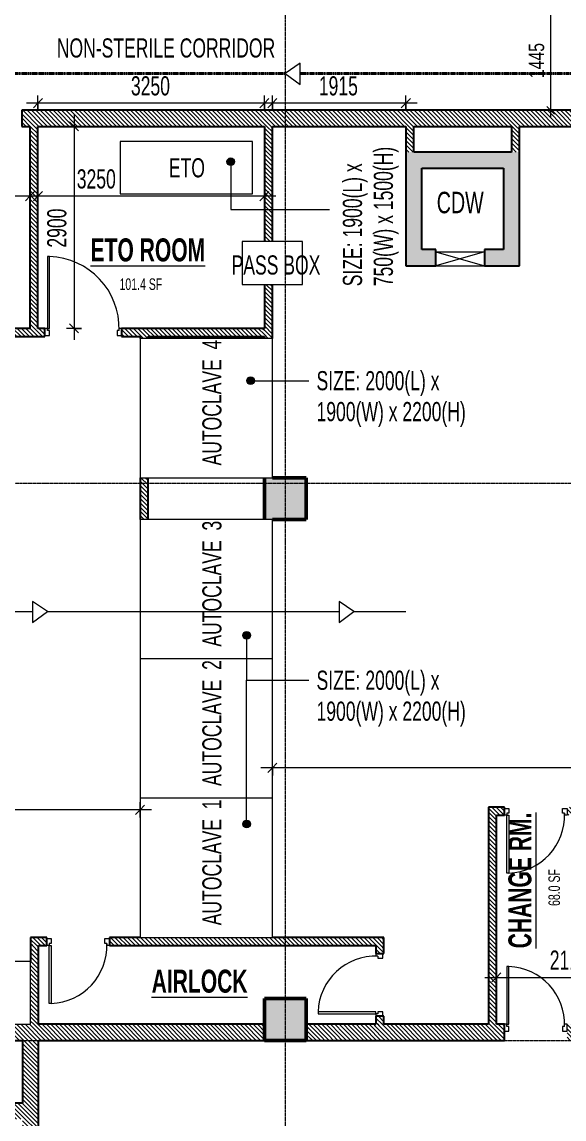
# Model space of a CAD drawing. Header units: millimetres. Extents: x -25222 to 91371, y -63339 to 20835.
# Drawn here: x -6045 to 1737, y -10519 to 5230 of the extents above; entities that cross this region are included whole.
import ezdxf

# ---------------------------------------------------------------- set-up
doc = ezdxf.new("R2010")
doc.units = ezdxf.units.MM
doc.linetypes.add('Cut Out Line', pattern=[2, 1, -1])
doc.linetypes.add('Grid Line', pattern=[22.225, 12.7, -3.175, 3.175, -3.175])
for name, color, linetype, lineweight in [('A-ANNO-DIMS', 211, 'Continuous', 9), ('A-ANNO-DIMS-110', 211, 'Continuous', 9), ('A-AREA-IDEN', 2, 'Continuous', 9), ('A-DETL', 90, 'Continuous', 5), ('A-DETL-THIN', 151, 'Continuous', 5), ('A-DOOR', 31, 'Continuous', 5), ('A-DOOR-FRAM', 31, 'Continuous', 5), ('A-WALL', 113, 'Continuous', 5), ('A-WALL-PATT', 111, 'Continuous', 25), ('G-ANNO-TEXT', 231, 'Continuous', 9), ('S-COLS', 52, 'Continuous', 5), ('S-GRID', 1, 'Continuous', 9)]:
    doc.layers.add(name, color=color, linetype=linetype, lineweight=lineweight)
doc.styles.add('Swis721 Cn BT_10', font='swissc.ttf', dxfattribs={"width": 0.9, "height": 220})
doc.styles.add('Swis721 Cn BT_3', font='swissc.ttf', dxfattribs={"width": 0.8, "height": 164.9999999999999})
doc.styles.add('Swis721 Cn BT_4', font='swissc.ttf', dxfattribs={"width": 0.8, "height": 275})
doc.styles.add('Swis721 Cn BT_6', font='swissc.ttf', dxfattribs={"width": 0.8, "height": 308})
doc.styles.add('Swis721 Cn BT_B', font='swisscb.ttf', dxfattribs={"width": 0.8, "height": 329.9999999999998})
doc.dimstyles.new('Diagonal_-2_5_mm_Swiss', dxfattribs={"dimscale": 304.8, "dimtxt": 277.588831535151, "dimasz": 0.4330708661417323, "dimexe": 0.3608923884514436, "dimexo": 0.0625, "dimgap": 0.07217847769028872, "dimtad": 1, "dimdec": 0, "dimzin": 0, "dimdsep": 46, "dimtxsty": 'Swis721 Cn BT_4', "dimblk1": 'OBLIQUE', "dimblk2": 'OBLIQUE', "dimsah": 1, "dimcen": 0.09, "dimdle": 0.5413385826771654, "dimazin": 0, "dimtfac": 1, "dimtdec": 4, "dimtix": 1, "dimtmove": 0, "dimatfit": 3, "dimfxl": 0.3608923884514436, "dimfxlon": 1, "dimtvp": 1, "dimtolj": 1, "dimtzin": 0, "dimarcsym": 2})
doc.dimstyles.new('Diagonal_-2_5_mm_Swiss_2', dxfattribs={"dimscale": 304.8, "dimtxt": 277.588831535151, "dimasz": 0.4330708661417323, "dimexe": 0.3608923884514436, "dimexo": 0.0625, "dimgap": 0.07217847769028872, "dimtad": 1, "dimdec": 0, "dimzin": 0, "dimdsep": 46, "dimtxsty": 'Swis721 Cn BT_4', "dimblk1": 'OBLIQUE', "dimblk2": 'OBLIQUE', "dimsah": 1, "dimcen": 0.09, "dimdle": 0.5413385826771654, "dimazin": 0, "dimtfac": 1, "dimtdec": 4, "dimtix": 1, "dimtmove": 2, "dimatfit": 3, "dimfxl": 0.3608923884514436, "dimfxlon": 1, "dimtvp": 1, "dimtolj": 1, "dimtzin": 0, "dimarcsym": 2})
doc.dimstyles.new('Diagonal_-2_mm_Swiss', dxfattribs={"dimscale": 304.8, "dimtxt": 222.0710652281208, "dimasz": 0.3608923884514435, "dimexe": 0.3608923884514436, "dimexo": 0.0625, "dimgap": 0.07217847769028872, "dimtad": 1, "dimdec": 0, "dimzin": 0, "dimdsep": 46, "dimtxsty": 'Swis721 Cn BT_10', "dimblk1": 'OBLIQUE', "dimblk2": 'OBLIQUE', "dimsah": 1, "dimcen": 0.09, "dimdle": 0.3608923884514436, "dimazin": 0, "dimtfac": 1, "dimtdec": 4, "dimtix": 1, "dimtmove": 0, "dimatfit": 3, "dimfxl": 0.5413385826771654, "dimfxlon": 1, "dimtvp": 1, "dimtolj": 1, "dimtzin": 0, "dimarcsym": 2})
pattern_1 = [(315, (14219.892, -54691.457), (30.86945363947993, 30.86945363947993), [])]

# ---------------------------------------------------------------- blocks, each defined once
blk = doc.blocks.new('M_Concrete-Rectangular-Column - 600 x 600-11938158-4_ FOURTH FLOOR - GA PLAN')
at = {"layer": 'S-COLS'}
blk.add_hatch(color=55, dxfattribs=at).paths.add_polyline_path([(299.9999903142354, -299.9999719435548), (300.0000252670379, 299.9999999999881), (-300.0000000000401, 300.0000505341701), (-300.0000193714588, -299.9999214093772)], flags=0)
at = {"layer": 'S-COLS', "color": 250, "lineweight": 50}
for p, q in [((299.9999999999998, 300), (-300.0000000000002, 300)), ((-300.0000000000002, 300), (-300.0000000000002, -185.0001684472674)), ((299.9999999999998, -185.0002189814451), (299.9999999999998, 300)), ((-300.0000000000002, -299.9999999999999), (299.9999747328994, -299.9999999999999))]:
    blk.add_line(p, q, dxfattribs=at)
blk = doc.blocks.new('DC_SglFl-W-Int - D _0_9-4087149-4_ FOURTH FLOOR - GA PLAN')
at = {"layer": 'A-DOOR'}
for p, q in [((384.9999999999968, -57.49999999999431), (384.9999999999968, -887.4999999999967)), ((414.9999999999943, -57.49999999999431), (384.9999999999968, -57.49999999999431)), ((414.9999999999943, -887.4999999999968), (414.9999999999943, -57.49999999999437)), ((384.9999999999968, -887.4999999999968), (414.9999999999943, -887.4999999999968))]:
    blk.add_line(p, q, dxfattribs=at)
blk.add_arc((414.9999999999943, -57.49999999999431), 830.5419917138488, 177.9299693469592, 267.9299693469587, dxfattribs=at)
at = {"layer": 'A-DOOR-FRAM'}
for p, q in [((-450.0000000000078, 42.50000000002059), (-450.0000000000078, -57.49999999999424)), ((-385.0000000000082, 42.50000000002059), (-450.0000000000078, 42.50000000002059)), ((-385.0000000000082, -27.49999999999416), (-385.0000000000082, 42.50000000002059)), ((384.9999999999937, 42.50000000002032), (384.9999999999937, -27.49999999999402)), ((449.9999999999922, 42.50000000002032), (384.9999999999937, 42.50000000002032)), ((449.9999999999922, -57.49999999999431), (449.9999999999922, 42.50000000002032)), ((-450.0000000000078, -57.49999999999424), (-415.0000000000082, -57.49999999999424)), ((-415.0000000000082, -27.49999999999416), (-385.0000000000082, -27.49999999999416)), ((-415.0000000000082, -27.49999999999416), (-415.0000000000082, -57.49999999999424)), ((384.9999999999937, -27.49999999999402), (414.9999999999943, -27.49999999999402)), ((414.9999999999943, -27.49999999999402), (414.9999999999943, -57.49999999999431)), ((414.9999999999943, -57.49999999999431), (449.9999999999922, -57.49999999999431))]:
    blk.add_line(p, q, dxfattribs=at)
blk = doc.blocks.new('DC_SglFl-W-Int - D 1_1-5257905-4_ FOURTH FLOOR - GA PLAN')
at = {"layer": 'A-DOOR'}
for p, q in [((484.9999999999971, -57.49999999999397), (484.9999999999971, -1087.499999999996)), ((514.9999999999942, -57.49999999999397), (484.9999999999971, -57.49999999999397)), ((514.9999999999942, -1087.499999999996), (514.9999999999942, -57.49999999999397)), ((484.9999999999971, -1087.499999999996), (514.9999999999942, -1087.499999999996))]:
    blk.add_line(p, q, dxfattribs=at)
blk.add_arc((514.9999999999942, -57.49999999999397), 1030.436800585076, 178.3316625517069, 268.3316625517064, dxfattribs=at)
at = {"layer": 'A-DOOR-FRAM'}
for p, q in [((-550.0000000000078, 42.50000000002032), (-550.0000000000078, -57.4999999999941)), ((-485.0000000000082, 42.50000000002032), (-550.0000000000078, 42.50000000002032)), ((-485.0000000000082, -27.49999999999395), (-485.0000000000082, 42.50000000002032)), ((484.9999999999937, 42.50000000002066), (484.9999999999937, -27.49999999999368)), ((549.9999999999922, 42.50000000002066), (484.9999999999937, 42.50000000002066)), ((549.9999999999922, -57.49999999999397), (549.9999999999922, 42.50000000002066)), ((-550.0000000000078, -57.4999999999941), (-515.0000000000081, -57.4999999999941)), ((-515.0000000000081, -27.49999999999395), (-485.0000000000082, -27.49999999999395)), ((-515.0000000000081, -27.49999999999395), (-515.0000000000081, -57.4999999999941)), ((484.9999999999937, -27.49999999999368), (514.9999999999942, -27.49999999999368)), ((514.9999999999942, -27.49999999999368), (514.9999999999942, -57.49999999999397)), ((514.9999999999942, -57.49999999999397), (549.9999999999922, -57.49999999999397))]:
    blk.add_line(p, q, dxfattribs=at)
blk = doc.blocks.new('DC_SglFl-W-Int - D _0_9-4086654-4_ FOURTH FLOOR - GA PLAN')
at = {"layer": 'A-DOOR'}
for p, q in [((384.9999999999968, 57.49999999999431), (384.9999999999968, 887.4999999999967)), ((384.9999999999968, 887.4999999999968), (414.9999999999943, 887.4999999999968)), ((414.9999999999943, 887.4999999999968), (414.9999999999943, 57.49999999999437)), ((414.9999999999943, 57.49999999999431), (384.9999999999968, 57.49999999999431))]:
    blk.add_line(p, q, dxfattribs=at)
blk.add_arc((414.9999999999943, 57.49999999999431), 830.5419917138488, 92.07003065304102, 182.0700306530405, dxfattribs=at)
at = {"layer": 'A-DOOR-FRAM'}
for p, q in [((-450.0000000000078, -42.50000000002059), (-450.0000000000078, 57.49999999999424)), ((-450.0000000000078, 57.49999999999424), (-415.0000000000082, 57.49999999999424)), ((-415.0000000000082, 27.49999999999416), (-415.0000000000082, 57.49999999999424)), ((-415.0000000000082, 27.49999999999416), (-385.0000000000082, 27.49999999999416)), ((-385.0000000000082, 27.49999999999416), (-385.0000000000082, -42.50000000002059)), ((384.9999999999937, 27.49999999999402), (414.9999999999943, 27.49999999999402)), ((384.9999999999937, -42.50000000002032), (384.9999999999937, 27.49999999999402)), ((414.9999999999943, 57.49999999999431), (449.9999999999922, 57.49999999999431)), ((414.9999999999943, 27.49999999999402), (414.9999999999943, 57.49999999999431)), ((449.9999999999922, 57.49999999999431), (449.9999999999922, -42.50000000002032)), ((-385.0000000000082, -42.50000000002059), (-450.0000000000078, -42.50000000002059)), ((449.9999999999922, -42.50000000002032), (384.9999999999937, -42.50000000002032))]:
    blk.add_line(p, q, dxfattribs=at)
blk = doc.blocks.new('DC_SglFl-W-Int - D _0_9-4063774-4_ FOURTH FLOOR - GA PLAN')
at = {"layer": 'A-DOOR'}
for p, q in [((384.9999999999968, -114.9999999999943), (384.9999999999968, -944.9999999999968)), ((414.9999999999943, -114.9999999999943), (384.9999999999968, -114.9999999999943)), ((414.9999999999943, -944.9999999999968), (414.9999999999943, -114.9999999999943)), ((384.9999999999968, -944.9999999999968), (414.9999999999943, -944.9999999999968))]:
    blk.add_line(p, q, dxfattribs=at)
blk.add_arc((414.9999999999943, -114.9999999999943), 830.5419917138488, 177.9299693469592, 267.9299693469587, dxfattribs=at)
at = {"layer": 'A-DOOR-FRAM'}
for p, q in [((-450.0000000000078, -14.99999999997947), (-450.0000000000078, -114.9999999999942)), ((-385.0000000000082, -14.99999999997947), (-450.0000000000078, -14.99999999997947)), ((-450.0000000000078, -114.9999999999942), (-415.0000000000082, -114.9999999999942)), ((-415.0000000000082, -84.99999999999422), (-385.0000000000082, -84.99999999999422)), ((-415.0000000000082, -84.99999999999422), (-415.0000000000082, -114.9999999999942)), ((-385.0000000000082, -84.99999999999422), (-385.0000000000082, -14.99999999997947)), ((384.9999999999937, -14.99999999997974), (384.9999999999937, -84.99999999999407)), ((449.9999999999922, -14.99999999997974), (384.9999999999937, -14.99999999997974)), ((384.9999999999937, -84.99999999999407), (414.9999999999943, -84.99999999999407)), ((414.9999999999943, -84.99999999999407), (414.9999999999943, -114.9999999999943)), ((414.9999999999943, -114.9999999999943), (449.9999999999922, -114.9999999999943)), ((449.9999999999922, -114.9999999999943), (449.9999999999922, -14.99999999997974))]:
    blk.add_line(p, q, dxfattribs=at)
blk = doc.blocks.new('DIMBLOCK152-4_ FOURTH FLOOR - GA PLAN')
at = {"layer": 'A-ANNO-DIMS-110', "transparency": 16777216}
for p, q in [((1543.508414413869, 5516.251710487717), (1543.508414413871, 3851.254370786952)), ((1708.508414413868, 5406.251710487716), (1433.50841441387, 5406.251710487716)), ((1543.508414413869, 5406.251710487721), (1708.508414413869, 5406.251710487721)), ((1708.50841441387, 3961.254370786944), (1433.508414413872, 3961.254370786944)), ((1543.50841441387, 3961.254370786953), (1708.508414413871, 3961.254370786953))]:
    blk.add_line(p, q, dxfattribs=at)
at = {"layer": 'A-ANNO-DIMS-110', "lineweight": 18, "transparency": 16777216}
for p, q in [((1543.508414413869, 5406.251710487716), (1488.508414413869, 5461.251710487717)), ((1543.508414413869, 5406.251710487716), (1598.508414413868, 5351.251710487716)), ((1543.50841441387, 3961.254370786944), (1488.50841441387, 4016.254370786944)), ((1543.50841441387, 3961.254370786944), (1598.508414413871, 3906.254370786944))]:
    blk.add_line(p, q, dxfattribs=at)
at = {"layer": 'A-ANNO-DIMS-110', "color": 0, "transparency": 16777216, "insert": (1231.0096635478, 4422.907662432877), "char_height": 220, "width": 626.0289076907025, "attachment_point": 1, "rotation": 90, "line_spacing_factor": 0.9613466027191375, "style": 'Swis721 Cn BT_10'}
blk.add_mtext('1445', dxfattribs=at)
blk = doc.blocks.new('_Oblique')
at = {"color": 0, "linetype": 'ByBlock', "lineweight": -2}
blk.add_line((-0.5, -0.5), (0.5, 0.5), dxfattribs=at)
blk = doc.blocks.new('DIMBLOCK177-4_ FOURTH FLOOR - GA PLAN')
at = {"layer": 'A-ANNO-DIMS-110', "transparency": 16777216}
for p, q in [((-5814.873736661068, 3954.92569649148), (-5814.873755190271, 4174.925696491473)), ((-2564.873736661077, 3954.925970218282), (-2564.873755190276, 4174.925970218275)), ((-2399.873745925677, 4064.925984115184), (-5979.873745925669, 4064.92568259457)), ((-5814.87374592567, 4064.925696491476), (-5814.87373666107, 3954.925696491477)), ((-2564.873745925675, 4064.925970218282), (-2564.873736661076, 3954.925970218282))]:
    blk.add_line(p, q, dxfattribs=at)
at = {"layer": 'A-ANNO-DIMS-110', "lineweight": 18, "transparency": 16777216}
for p, q in [((-5814.873745925667, 4064.925696491472), (-5748.873751484427, 4130.925702050232)), ((-2564.873745925676, 4064.925970218283), (-2498.873751484436, 4130.925975777042)), ((-5814.873745925667, 4064.925696491472), (-5880.873740366907, 3998.925690932712)), ((-2564.873745925676, 4064.925970218283), (-2630.873740366917, 3998.925964659523))]:
    blk.add_line(p, q, dxfattribs=at)
at = {"layer": 'A-ANNO-DIMS-110', "color": 0, "transparency": 16777216, "insert": (-4480.681125684706, 4450.049247444614), "char_height": 275, "width": 697.9376335740941, "attachment_point": 1, "rotation": 4.825658679076915e-06, "line_spacing_factor": 0.9613466027191379, "style": 'Swis721 Cn BT_4'}
blk.add_mtext('3250', dxfattribs=at)
blk = doc.blocks.new('DIMBLOCK178-4_ FOURTH FLOOR - GA PLAN')
at = {"layer": 'A-ANNO-DIMS-110', "lineweight": 18, "transparency": 16777216}
for p, q in [((-5297.566793017029, 3731.254370786935), (-5363.566793017029, 3797.254370786936)), ((-5297.566793017029, 3731.254370786935), (-5231.566793017029, 3665.254370786935)), ((-5297.56679301702, 831.2543707869363), (-5363.566793017021, 897.2543707869363)), ((-5297.56679301702, 831.2543707869363), (-5231.56679301702, 765.2543707869364))]:
    blk.add_line(p, q, dxfattribs=at)
at = {"layer": 'A-ANNO-DIMS-110', "transparency": 16777216}
for p, q in [((-5297.566793017029, 3896.254370786933), (-5297.56679301702, 666.2543707869391)), ((-5187.566793017028, 3731.254370786935), (-5407.56679301703, 3731.254370786935)), ((-5297.566793017026, 3731.254370786943), (-5187.566793017026, 3731.254370786943)), ((-5187.566793017019, 831.2543707869365), (-5407.566793017021, 831.2543707869362)), ((-5297.566793017022, 831.2543707869455), (-5187.566793017022, 831.2543707869457))]:
    blk.add_line(p, q, dxfattribs=at)
at = {"layer": 'A-ANNO-DIMS-110', "color": 0, "transparency": 16777216, "insert": (-5682.690231599612, 1990.447023464405), "char_height": 275, "width": 697.9376335740941, "attachment_point": 1, "rotation": 90, "line_spacing_factor": 0.9613466027191379, "style": 'Swis721 Cn BT_4'}
blk.add_mtext('2900', dxfattribs=at)
blk = doc.blocks.new('DIMBLOCK179-4_ FOURTH FLOOR - GA PLAN')
at = {"layer": 'A-ANNO-DIMS-110', "transparency": 16777216}
for p, q in [((-2449.873717822641, 3954.925970218282), (-2449.873717822639, 4174.925970218275)), ((-534.670078928565, 3954.925970218276), (-534.670078928563, 4174.925970218269)), ((-369.6700789285658, 4064.925970218277), (-2614.873717822642, 4064.925970218283)), ((-2449.87371782264, 4064.925970218282), (-2449.87371782264, 3954.925970218282)), ((-534.6700789285644, 4064.925970218279), (-534.6700789285646, 3954.925970218279))]:
    blk.add_line(p, q, dxfattribs=at)
at = {"layer": 'A-ANNO-DIMS-110', "lineweight": 18, "transparency": 16777216}
for p, q in [((-2449.873717822641, 4064.925970218283), (-2383.873717822641, 4130.925970218283)), ((-534.6700789285651, 4064.925970218277), (-468.670078928565, 4130.925970218276)), ((-2449.873717822641, 4064.925970218283), (-2515.873717822641, 3998.925970218283)), ((-534.6700789285651, 4064.925970218277), (-600.6700789285651, 3998.925970218277))]:
    blk.add_line(p, q, dxfattribs=at)
at = {"layer": 'A-ANNO-DIMS-110', "color": 0, "transparency": 16777216, "insert": (-1783.079245698141, 4450.049408800868), "char_height": 275, "width": 697.9376335740941, "attachment_point": 1, "line_spacing_factor": 0.9613466027191379, "style": 'Swis721 Cn BT_4'}
blk.add_mtext('1915', dxfattribs=at)
blk = doc.blocks.new('DIMBLOCK182-4_ FOURTH FLOOR - GA PLAN')
at = {"layer": 'A-ANNO-DIMS-110', "transparency": 16777216}
for p, q in [((-12734.87324238008, -6191.117929131009), (-12734.87324238008, -5971.117929131006)), ((-4349.873461361426, -6191.117929131015), (-4349.873461361426, -5971.117929131021)), ((-4184.873461361427, -6081.117929131022), (-12899.87324238008, -6081.117929131007)), ((-12734.87324238008, -6081.117929131001), (-12734.87324238008, -6191.117929131001)), ((-4349.873461361425, -6081.117929131017), (-4349.873461361425, -6191.117929131017))]:
    blk.add_line(p, q, dxfattribs=at)
at = {"layer": 'A-ANNO-DIMS-110', "lineweight": 18, "transparency": 16777216}
for p, q in [((-12734.87324238008, -6081.117929131007), (-12800.87324238008, -6147.117929131008)), ((-12734.87324238008, -6081.117929131007), (-12668.87324238008, -6015.117929131007)), ((-4349.873461361426, -6081.117929131022), (-4415.873461361426, -6147.117929131022)), ((-4349.873461361426, -6081.117929131022), (-4283.873461361426, -6015.117929131022))]:
    blk.add_line(p, q, dxfattribs=at)
at = {"layer": 'A-ANNO-DIMS-110', "color": 0, "transparency": 16777216, "insert": (-8833.180699193294, -5695.994490548421), "char_height": 275, "width": 697.9376335740941, "attachment_point": 1, "line_spacing_factor": 0.9613466027191379, "style": 'Swis721 Cn BT_4'}
blk.add_mtext('8385', dxfattribs=at)
blk = doc.blocks.new('DIMBLOCK183-4_ FOURTH FLOOR - GA PLAN')
at = {"layer": 'A-ANNO-DIMS-110', "transparency": 16777216}
for p, q in [((13600.12705766936, -5476.279409419573), (-2614.87321432343, -5476.280775105768)), ((-2449.873205058835, -5586.280761208867), (-2449.87322358803, -5366.280761208865)), ((-2449.873214323435, -5476.280761208867), (-2449.873205058834, -5586.280761208867)), ((13435.12706693395, -5586.279423316467), (13435.12704840476, -5366.279423316474)), ((13435.12705766935, -5476.27942331647), (13435.12706693395, -5586.27942331647))]:
    blk.add_line(p, q, dxfattribs=at)
at = {"layer": 'A-ANNO-DIMS-110', "lineweight": 18, "transparency": 16777216}
for p, q in [((-2449.873214323432, -5476.280761208866), (-2515.873208764673, -5542.280766767625)), ((-2449.873214323432, -5476.280761208866), (-2383.873219882192, -5410.280755650107)), ((13435.12705766936, -5476.279423316475), (13369.12706322812, -5542.279428875234)), ((13435.12705766936, -5476.279423316475), (13501.1270521106, -5410.279417757716))]:
    blk.add_line(p, q, dxfattribs=at)
at = {"layer": 'A-ANNO-DIMS-110', "color": 0, "transparency": 16777216, "insert": (5129.117705083292, -5091.156684296146), "char_height": 275, "width": 872.4220419676177, "attachment_point": 1, "rotation": 4.825658577141256e-06, "line_spacing_factor": 0.9613466027191379, "style": 'Swis721 Cn BT_4'}
blk.add_mtext('15885', dxfattribs=at)
blk = doc.blocks.new('DIMBLOCK187-4_ FOURTH FLOOR - GA PLAN')
at = {"layer": 'A-ANNO-DIMS-110', "transparency": 16777216}
for p, q in [((600.1267856765321, -8484.64959304713), (3045.126785676578, -8484.649593047136)), ((765.1267856765313, -8374.649593047137), (765.1267856765315, -8594.64959304713)), ((765.1267856765285, -8484.64959304713), (765.1267856765289, -8374.649593047132)), ((2880.126785676579, -8374.649593047143), (2880.126785676579, -8594.649593047136)), ((2880.126785676576, -8484.649593047134), (2880.126785676576, -8374.649593047134))]:
    blk.add_line(p, q, dxfattribs=at)
at = {"layer": 'A-ANNO-DIMS-110', "lineweight": 18, "transparency": 16777216}
for p, q in [((765.1267856765314, -8484.64959304713), (699.1267856765311, -8550.64959304713)), ((765.1267856765314, -8484.64959304713), (831.1267856765319, -8418.64959304713)), ((2880.126785676579, -8484.649593047136), (2814.126785676579, -8550.649593047137)), ((2880.126785676579, -8484.649593047136), (2946.126785676579, -8418.649593047136))]:
    blk.add_line(p, q, dxfattribs=at)
at = {"layer": 'A-ANNO-DIMS-110', "color": 0, "transparency": 16777216, "insert": (1531.819438354013, -8099.526154464544), "char_height": 275, "width": 697.9376335740941, "attachment_point": 1, "line_spacing_factor": 0.9613466027191379, "style": 'Swis721 Cn BT_4'}
blk.add_mtext('2115', dxfattribs=at)
blk = doc.blocks.new('DIMBLOCK190-4_ FOURTH FLOOR - GA PLAN')
at = {"layer": 'A-ANNO-DIMS-110', "transparency": 16777216}
for p, q in [((-8429.873717822655, 2618.842242145918), (-8429.873717822657, 2838.84224214592)), ((-5929.87371782266, 2618.842242145913), (-5929.873717822661, 2838.842242145914)), ((-5764.873717822658, 2728.842242145914), (-8594.873717822657, 2728.842242145919)), ((-8429.873717822658, 2728.842242145919), (-8429.873717822658, 2618.842242145919)), ((-5929.87371782266, 2728.842242145914), (-5929.87371782266, 2618.842242145914))]:
    blk.add_line(p, q, dxfattribs=at)
at = {"layer": 'A-ANNO-DIMS-110', "lineweight": 18, "transparency": 16777216}
for p, q in [((-8429.873717822658, 2728.842242145919), (-8495.873717822658, 2662.842242145919)), ((-8429.873717822658, 2728.842242145919), (-8363.873717822658, 2794.842242145919)), ((-5929.87371782266, 2728.842242145914), (-5995.87371782266, 2662.842242145914)), ((-5929.87371782266, 2728.842242145914), (-5863.87371782266, 2794.842242145913))]:
    blk.add_line(p, q, dxfattribs=at)
at = {"layer": 'A-ANNO-DIMS-110', "color": 0, "transparency": 16777216, "insert": (-7470.681065145198, 3113.965680728505), "char_height": 275, "width": 697.9376335740941, "attachment_point": 1, "line_spacing_factor": 0.9613466027191379, "style": 'Swis721 Cn BT_4'}
blk.add_mtext('2500', dxfattribs=at)
blk = doc.blocks.new('DIMBLOCK191-4_ FOURTH FLOOR - GA PLAN')
at = {"layer": 'A-ANNO-DIMS-110', "transparency": 16777216}
for p, q in [((-5814.873708558051, 2618.842412742499), (-5814.873727087253, 2838.842412742492)), ((-2564.87362413129, 2618.842686469327), (-2564.873642660483, 2838.84268646932)), ((-2399.873633395886, 2728.84270036622), (-5979.873717822653, 2728.842398845597)), ((-5814.873717822654, 2728.842412742504), (-5814.873708558055, 2618.842412742505)), ((-2564.873633395888, 2728.842686469317), (-2564.873624131288, 2618.842686469318))]:
    blk.add_line(p, q, dxfattribs=at)
at = {"layer": 'A-ANNO-DIMS-110', "lineweight": 18, "transparency": 16777216}
for p, q in [((-5814.873717822656, 2728.8424127425), (-5880.873712263896, 2662.842407183739)), ((-5814.873717822656, 2728.8424127425), (-5748.873723381415, 2794.842418301259)), ((-2564.873633395886, 2728.842686469319), (-2630.873627837126, 2662.842680910559)), ((-2564.873633395886, 2728.842686469319), (-2498.873638954646, 2794.842692028079))]:
    blk.add_line(p, q, dxfattribs=at)
at = {"layer": 'A-ANNO-DIMS-110', "color": 0, "transparency": 16777216, "insert": (-5257.904201131542, 3113.96584260376), "char_height": 275, "width": 697.9376335740941, "attachment_point": 1, "rotation": 4.825658679076915e-06, "line_spacing_factor": 0.9613466027191379, "style": 'Swis721 Cn BT_4'}
blk.add_mtext('3250', dxfattribs=at)

msp = doc.modelspace()

# ---------------------------------------------------------------- hatches: boundary and pattern name
at = {"layer": 'A-WALL-PATT', "lineweight": 5}
h = msp.add_hatch(dxfattribs=at)
h.set_pattern_fill('FP_1', color=9, style=0, pattern_type=2)
h.set_pattern_definition(pattern_1)
h.paths.add_polyline_path([(-12734.8732423801, 3731.254370787012), (-6944.8737178227, 3731.254370787016), (-6944.8737178227, 3961.25437078702), (-12734.8732423801, 3961.254370787016)], flags=0)
h.paths.add_polyline_path([(-6044.873717822688, 3731.254370787047), (38135.12670700125, 3731.25437078705), (38135.12670700125, 3961.25437078708), (-6044.873717822688, 3961.254370787077)], flags=0)
h.paths.add_polyline_path([(43520.12670700115, 3731.254370787088), (53505.12674413438, 3731.254370787088), (53505.12674413438, 3961.254370787101), (40335.12670700125, 3961.2543707871), (40335.12670700125, 3731.254370787088), (40925.61363292592, 3731.254370787089)], flags=0)
h = msp.add_hatch(dxfattribs=at)
h.set_pattern_fill('FP_1', color=9, style=0, pattern_type=2)
h.set_pattern_definition(pattern_1)
h.paths.add_polyline_path([(-5814.873717822693, 831.2543707870179), (-5814.87371782271, 3731.254370787048), (-5929.873717822688, 3731.254370787047), (-5929.873717822688, 831.2543707870178)], flags=0)
h = msp.add_hatch(dxfattribs=at)
h.set_pattern_fill('FP_1', color=9, style=0, pattern_type=2)
h.set_pattern_definition(pattern_1)
h.paths.add_polyline_path([(-2564.873461361447, 686.2513127772082), (-2449.873717822747, 686.2513127772083), (-2449.873717822818, 1461.220403341949), (-2564.873473574128, 1461.220403341949), (-2564.873463888413, 716.2543707870702)], flags=0)
h.paths.add_polyline_path([(-2564.873473574128, 2076.572068802257), (-2449.873717822874, 2076.572068802257), (-2449.873717823028, 3731.254370787048), (-2564.87347357413, 3731.254354644158)], flags=0)
h = msp.add_hatch(dxfattribs=at)
h.set_pattern_fill('FP_1', color=9, style=0, pattern_type=2)
h.set_pattern_definition(pattern_1)
h.paths.add_polyline_path([(-419.6700789291361, 3361.24826048834), (-419.6700789291885, 3731.254370787046), (-534.6700789290627, 3731.25437078705), (-534.6700789290146, 3361.248260488344)], flags=0)
h = msp.add_hatch(dxfattribs=at)
h.set_pattern_fill('FP_1', color=9, style=0, pattern_type=2)
h.set_pattern_definition(pattern_1)
h.paths.add_polyline_path([(1095.329921072018, 3361.248260488333), (1095.329921071962, 3731.254370787048), (980.3299210725593, 3731.254370787048), (980.3299210725598, 3361.248260488333)], flags=0)
for points in [[(-534.6700789289839, 3131.24826048834), (865.3299210725603, 3131.248260488338), (865.3299210725601, 3361.248260488342), (-534.6700789290146, 3361.248260488344)], [(1095.329921072267, 1731.248260487993), (1095.329921072018, 3361.248260488333), (865.3299210725601, 3361.248260488333), (865.3299210725622, 1731.248260487993), (980.329921072562, 1731.248260487993)], [(-304.6700789285799, 1961.248260487987), (-304.6700789285815, 3131.248260488336), (-534.6700789289839, 3131.24826048834), (-534.6700789288439, 1961.248260487991), (-419.6700789289133, 1961.248260487987)], [(-534.6700789288175, 1731.248260487991), (-104.8732423800253, 1731.248260487987), (-104.8732423800256, 1961.248260487987), (-534.6700789288439, 1961.248260487991)], [(865.3299210725622, 1731.248260487993), (865.3299210725619, 1961.248260487988), (595.1267576199755, 1961.248260487988), (595.1267576199758, 1731.248260487993)]]:
    msp.add_hatch(color=55, dxfattribs=at).paths.add_polyline_path(points, flags=0)
h = msp.add_hatch(dxfattribs=at)
h.set_pattern_fill('FP_1', color=9, style=0, pattern_type=2)
h.set_pattern_definition(pattern_1)
h.paths.add_polyline_path([(-4614.873717822688, 716.2543707870153), (-2564.873717822747, 716.2588532802288), (-2564.873717822756, 831.2543707870094), (-4614.873717822688, 831.2543707870152)], flags=0)
h.paths.add_polyline_path([(-6044.873717822688, 716.2543707870178), (-5714.873717822694, 716.2543707870182), (-5714.873717822689, 831.254370787018), (-6579.873717822692, 831.254370787017), (-6579.873717822692, 716.2543707870215)], flags=0)
h.paths.add_polyline_path([(-8544.873717822687, 716.2543707870274), (-7779.873717822697, 716.2543707870285), (-7779.873717822697, 831.2543707870284), (-8544.873717822687, 831.2543707870273)], flags=0)
h = msp.add_hatch(dxfattribs=at)
h.set_pattern_fill('FP_1', color=9, style=0, pattern_type=2)
h.set_pattern_definition(pattern_1)
h.paths.add_polyline_path([(-4349.873461361449, -1913.748687222788), (-4234.873461361432, -1913.748687222788), (-4234.873461361433, -1313.748687222794), (-4349.87346136145, -1313.748687222794)], flags=0)
h.paths.add_polyline_path([(-4234.873461361435, 686.2513127772103), (-4234.873461361435, 716.2543707870159), (-4349.873461361452, 716.2543707870158), (-4349.873461361452, 686.2513127772102)], flags=0)
h = msp.add_hatch(dxfattribs=at)
h.set_pattern_fill('FP_1', color=9, style=0, pattern_type=2)
h.set_pattern_definition(pattern_1)
h.paths.add_polyline_path([(765.126785676515, -9158.74859652927), (765.1267856765152, -6043.748596529173), (650.1267856765066, -6043.748596529173), (650.1267856765065, -9158.74859652927)], flags=0)
h = msp.add_hatch(dxfattribs=at)
h.set_pattern_fill('FP_1', color=9, style=0, pattern_type=2)
h.set_pattern_definition(pattern_1)
h.paths.add_polyline_path([(5895.126785676583, -6158.748596529314), (5995.126785676587, -6158.748596529318), (5995.126785676586, -6043.748596529293), (5895.126785676583, -6043.748596529288)], flags=0)
h.paths.add_polyline_path([(4995.126785676585, -6158.748596529233), (4995.126785676583, -6043.748596529198), (1780.126785676596, -6043.748596529198), (1780.126785676596, -6158.748596529233), (4198.217823349844, -6158.748596529234)], flags=0)
h.paths.add_polyline_path([(880.1267856765932, -6158.748596529173), (880.1267856765929, -6043.748596529199), (765.1267856765152, -6043.748596529199), (765.1267856765153, -6158.748596529173)], flags=0)
h = msp.add_hatch(dxfattribs=at)
h.set_pattern_fill('FP_1', color=9, style=0, pattern_type=2)
h.set_pattern_definition(pattern_1)
h.paths.add_polyline_path([(-4349.87346136145, -8028.748687222818), (-849.8732143234572, -8028.748687222818), (-849.8732143234573, -7913.748687222809), (-4789.924446227448, -7913.748687222811), (-4789.924446227448, -8028.748687222819)], flags=0)
h.paths.add_polyline_path([(-5689.924446227447, -8028.748687222807), (-5689.924446227447, -7913.748687222807), (-5919.924446227447, -7913.748687222803), (-5919.924446227447, -8028.748687222803), (-5804.924446227452, -8028.748687222807)], flags=0)
h = msp.add_hatch(dxfattribs=at)
h.set_pattern_fill('FP_1', color=9, style=0, pattern_type=2)
h.set_pattern_definition(pattern_1)
h.paths.add_polyline_path([(-5804.924446227455, -9158.748596529274), (-5804.924446227452, -8028.748687222803), (-5919.924446227447, -8028.748687222803), (-5919.92444622745, -9158.748596529274)], flags=0)
h = msp.add_hatch(dxfattribs=at)
h.set_pattern_fill('FP_1', color=9, style=0, pattern_type=2)
h.set_pattern_definition(pattern_1)
h.paths.add_polyline_path([(-849.873214323447, -9158.748596529273), (-849.8732143234472, -9043.748596529273), (-964.8732143234903, -9043.748596529273), (-964.8732143234945, -9158.748596529273)], flags=0)
h.paths.add_polyline_path([(-964.8732143234872, -8143.74859652927), (-849.873214323457, -8143.74859652927), (-849.8732143234572, -8028.748687222818), (-964.8732143234873, -8028.748687222818)], flags=0)
h = msp.add_hatch(dxfattribs=at)
h.set_pattern_fill('FP_1', color=9, style=0, pattern_type=2)
h.set_pattern_definition(pattern_1)
h.paths.add_polyline_path([(-6034.924446227458, -9388.74859652927), (-2564.873214323494, -9388.74859652927), (-2564.873214323494, -9158.748596529274), (-9734.873191845702, -9158.74859652927), (-9734.8731918457, -9388.74859652927), (-6820.000919522978, -9388.74859652927)], flags=0)
h = msp.add_hatch(dxfattribs=at)
h.set_pattern_fill('FP_1', color=9, style=0, pattern_type=2)
h.set_pattern_definition(pattern_1)
h.paths.add_polyline_path([(880.1267856765628, -9388.74859652927), (880.1267856765626, -9158.74859652927), (-849.873214323447, -9158.748596529273), (-1964.923938544045, -9388.748596529269), (525.4782423922356, -9388.74859652927)], flags=0)
h.paths.add_polyline_path([(3410.126785676516, -9388.748596529267), (3410.126785676516, -9158.74859652927), (1780.126785676566, -9158.748596529269), (1780.126785676566, -9388.748596529265)], flags=0)
h.paths.add_polyline_path([(4910.126785676513, -9388.748289570492), (5360.126785676511, -9388.74828957049), (5360.12678567651, -9158.748596529247), (4910.126785676513, -9158.748596529247)], flags=0)
h.paths.add_polyline_path([(-1964.873214323492, -9388.73693055029), (-849.873214323447, -9158.748596529273), (-1964.873214323492, -9158.748596529274)], flags=0)
h = msp.add_hatch(dxfattribs=at)
h.set_pattern_fill('FP_1', color=9, style=0, pattern_type=2)
h.set_pattern_definition(pattern_1)
h.paths.add_polyline_path([(-6034.920803347184, -12388.74859652928), (-5804.924446227459, -12388.74851248257), (-5804.924446227455, -12203.74859652918), (-6034.920803347184, -12203.74859652918), (-6034.923324385477, -12388.74769417813)], flags=0)
h.paths.add_polyline_path([(-5804.924446227457, -10703.74859652917), (-5804.924446227454, -9388.74859652927), (-6034.924446227458, -9388.74859652927), (-6034.924446227456, -10703.74859652917), (-5919.924446227448, -10703.74859652917)], flags=0)
h = msp.add_hatch(dxfattribs=at)
h.set_pattern_fill('FP_1', color=9, style=0, pattern_type=2)
h.set_pattern_definition(pattern_1)
h.paths.add_polyline_path([(-6820.000919522976, -10518.74859652923), (-6034.924446227456, -10518.74859652923), (-6034.924446227456, -10288.74859652923), (-8034.924446227457, -10288.74859652923), (-8034.924446227457, -10518.74859652923)], flags=0)
at = {"layer": 'G-ANNO-TEXT'}
h = msp.add_hatch(color=1, dxfattribs=at)
edge = h.paths.add_edge_path(flags=0)
edge.add_arc((-3047.495955334051, 3222.935634651811), 55.00000000000023, 0, 360)
h = msp.add_hatch(color=1, dxfattribs=at)
edge = h.paths.add_edge_path(flags=0)
edge.add_arc((-2762.770951306606, 80.33545934028598), 55.00000000000001, 0, 360)
h = msp.add_hatch(color=1, dxfattribs=at)
edge = h.paths.add_edge_path(flags=0)
edge.add_arc((-2819.062101750289, -3574.988550277329), 55.00000000000023, 0, 360)
h = msp.add_hatch(color=1, dxfattribs=at)
edge = h.paths.add_edge_path(flags=0)
edge.add_arc((-2819.062101750247, -6281.617638043383), 55, 0, 360)
at = {"layer": 'S-COLS'}
msp.add_hatch(color=8, dxfattribs=at).paths.add_polyline_path([(-1964.923938544045, -9388.748596529269), (-1964.873214323492, -9388.738133713117), (-1964.923938544041, -8788.748596529267), (-2564.873214323491, -8788.748596529269), (-2564.873214323494, -9388.74859652927)], flags=0)

# ---------------------------------------------------------------- linework, layer by layer
at = {"layer": 'A-DETL', "linetype": 'Cut Out Line', "lineweight": 40}
for p, q in [((-2264.87321432349, 4492.178856937969), (-9451.748622714536, 4492.178856937991)), ((4333.292697295202, 4492.178856937949), (-2051.748622714538, 4492.178856937969))]:
    msp.add_line(p, q, dxfattribs=at)
at = {"layer": 'A-DETL'}
for p, q in [((-11379.10853363905, -3233.748661955738), (-5892.233125248003, -3233.748661955756)), ((-5679.108533639049, -3233.748661955756), (-1492.233125247999, -3233.74866195577)), ((-1279.108533639049, -3233.74866195577), (-534.6700789285553, -3233.748661955773))]:
    msp.add_line(p, q, dxfattribs=at)
at = {"layer": 'A-DETL-THIN'}
for p, q in [((-2051.748622714539, 4636.33413414803), (-2264.873214323491, 4492.17885693797)), ((-2051.748622714537, 4333.08411645957), (-2051.748622714539, 4636.33413414803)), ((-2264.873214323492, 4492.17885693797), (-2051.748622714537, 4333.08411645957)), ((-2735.841371577777, 3513.732482673181), (-4635.841371577779, 3513.732482673184)), ((-4635.841371577779, 3513.732482673184), (-4635.84137157778, 2763.732482673186)), ((-2735.841371577779, 2763.732482673178), (-2735.841371577777, 3513.732482673181)), ((-4635.84137157778, 2763.732482673186), (-2735.841371577779, 2763.732482673178)), ((-2016.420232922927, 2076.572068802184), (-2883.32682034134, 2076.572068802182)), ((-2883.32682034134, 2076.572068802182), (-2883.32682034134, 1461.220403341876)), ((-2016.420232922927, 1461.220403341876), (-2016.420232922927, 2076.572068802184)), ((-104.8732423800101, 1931.248260487919), (595.1267576199907, 1931.248260487916)), ((595.126757619991, 1931.248260487917), (-104.8732423800108, 1731.248260487918)), ((-104.8732423800101, 1931.248260487919), (595.1267576199887, 1731.248260487917)), ((-104.8732423800109, 1731.248260487919), (595.1267576199907, 1731.248260487916)), ((-2883.32682034134, 1461.220403341876), (-2016.420232922927, 1461.220403341876)), ((-2449.873461361423, 686.251312777137), (-4349.873461361423, 686.2513127771334)), ((-4349.873461361423, 686.2513127771332), (-4349.873461361419, -1313.748687222867)), ((-2449.873461361422, -1313.748687222867), (-2449.873461361423, 686.251312777137)), ((-4349.873461361419, -1313.748687222867), (-2449.873461361422, -1313.748687222867)), ((-2449.873461361423, -1913.748687222863), (-4349.873461361423, -1913.748687222866)), ((-4349.873461361423, -1913.748687222866), (-4349.87346136142, -3913.748687222866)), ((-2449.873461361422, -3913.748687222866), (-2449.873461361423, -1913.748687222863)), ((-5679.10853363905, -3233.748661955756), (-5892.233125248002, -3089.593384745697)), ((-5892.233125248002, -3089.593384745697), (-5892.233125248003, -3392.843402434156)), ((-1279.108533639049, -3233.748661955769), (-1492.233125248002, -3089.593384745711)), ((-1492.233125248002, -3089.593384745711), (-1492.233125248003, -3392.843402434169)), ((-5892.233125248003, -3392.843402434156), (-5679.10853363905, -3233.748661955756)), ((-1492.233125248003, -3392.84340243417), (-1279.108533639049, -3233.748661955769)), ((-2449.873461361429, -3913.748687222866), (-4349.87346136143, -3913.74868722287)), ((-4349.87346136143, -3913.74868722287), (-4349.873461361426, -5913.748687222871)), ((-2449.873461361428, -5913.748687222871), (-2449.873461361429, -3913.748687222866)), ((-2449.873461361431, -5913.748687222871), (-4349.873461361432, -5913.748687222875)), ((-4349.873461361432, -5913.748687222875), (-4349.873461361427, -7913.748687222876)), ((-2449.87346136143, -7913.748687222876), (-2449.873461361431, -5913.748687222871)), ((-4349.873461361427, -7913.748687222876), (-2449.87346136143, -7913.748687222876)), ((-5919.92444622743, -8258.748596529333), (-7919.924446227429, -8258.748596529338)), ((-5919.924446227427, -9158.748596529333), (-5919.92444622743, -8258.748596529333)), ((-7919.924446227428, -9158.748596529336), (-5919.924446227427, -9158.748596529333))]:
    msp.add_line(p, q, dxfattribs=at)
at = {"layer": 'A-WALL', "lineweight": 25}
for p, q in [((38135.12670700123, 3961.254370787002), (-6044.873717822657, 3961.254370786942)), ((-6044.873717822657, 3961.254370786942), (-6044.873717822657, 3731.254370786942)), ((-6044.873717822657, 3731.254370786942), (-5929.873717822659, 3731.254370786943)), ((-5929.873717822659, 3731.254370786942), (-5929.873717822662, 831.2543707869474)), ((-5814.873717822658, 3731.254370786942), (-2564.873717822641, 3731.254370786947)), ((-5814.873717822662, 831.254370786947), (-5814.873717822659, 3731.254370786943)), ((-2564.873717822641, 3731.254370786946), (-2564.873578459287, 2076.572068802182)), ((-2449.87371782264, 3731.254370786947), (-534.6700789285657, 3731.254370786949)), ((-2449.873578459286, 2076.572068802182), (-2449.87371782264, 3731.254370786946)), ((-534.670078928565, 3731.254370786949), (-534.6700789285622, 1731.248260487915)), ((-419.6700789285656, 3361.248260488265), (-419.670078928565, 3731.254370786949)), ((-419.6700789285648, 3731.254370786949), (980.329921072579, 3731.254370786951)), ((980.3299210725788, 3731.254370786951), (980.3299210725783, 3361.24826048826)), ((1095.329921072575, 1731.248260487918), (1095.329921072579, 3731.254370786952)), ((1095.329921072579, 3731.254370786951), (3713.815759073088, 3731.254370786954)), ((980.3299210725783, 3361.24826048826), (-419.6700789285657, 3361.248260488265)), ((-304.6700789285642, 3131.248260488264), (865.3299210725776, 3131.24826048826)), ((-304.6700789285626, 1961.248260487916), (-304.6700789285642, 3131.248260488264)), ((865.3299210725778, 3131.24826048826), (865.3299210725754, 1961.248260487917)), ((-104.8732423800099, 1961.248260487916), (-304.6700789285626, 1961.248260487916)), ((-104.8732423800095, 1731.248260487916), (-104.8732423800099, 1961.248260487916)), ((865.3299210725754, 1961.248260487917), (595.1267576199901, 1961.248260487917)), ((595.1267576199901, 1961.248260487917), (595.1267576199905, 1731.248260487917)), ((-534.6700789285622, 1731.248260487915), (-104.8732423800095, 1731.248260487916)), ((595.1267576199905, 1731.248260487917), (1095.329921072575, 1731.248260487918)), ((-2564.873526632135, 1461.220403341875), (-2564.873473574106, 831.2543707869363)), ((-2449.873461361422, 686.251312777137), (-2449.873526632134, 1461.220403341874)), ((-5929.873717822662, 831.2543707869477), (-6579.873717822665, 831.2543707869498)), ((-5714.873717822664, 831.2543707869469), (-5814.873717822662, 831.2543707869471)), ((-5714.873717822665, 716.2543707869469), (-5714.873717822664, 831.2543707869469)), ((-2564.873473574107, 831.2543707869368), (-4614.873717822664, 831.2543707869434)), ((-4614.873717822664, 831.2543707869434), (-4614.873717822665, 716.2543707869434)), ((-6579.873717822666, 716.2543707869498), (-5714.873717822665, 716.2543707869469)), ((-4614.873717822665, 716.2543707869434), (-4349.873461361413, 716.2543707869426)), ((-4349.873461361413, 716.2543707869421), (-4349.873461361413, 686.2513127771348)), ((-4234.873461361414, 716.2543707869421), (-2564.873463888389, 716.2543707869368)), ((-4234.873461361414, 686.2513127771344), (-4234.873461361414, 716.2543707869423)), ((-2564.873463888389, 716.2543707869366), (-2564.873461361423, 686.2513127771385)), ((-4349.873461361417, -1313.748687222865), (-4349.873461361418, -1913.748687222865)), ((-4234.873461361418, -1913.748687222865), (-4234.873461361417, -1313.748687222865)), ((650.1267856765348, -6043.748596529236), (650.1267856765267, -9158.74859652933)), ((880.1267856766103, -6043.748596529242), (650.1267856765348, -6043.748596529236)), ((880.1267856766071, -6158.748596529241), (880.1267856766103, -6043.748596529242)), ((765.1267856765267, -9158.74859652933), (765.1267856765345, -6158.748596529238)), ((765.1267856765348, -6158.748596529238), (880.1267856766071, -6158.748596529241)), ((-5689.924446227426, -7913.748687222868), (-5919.924446227425, -7913.748687222866)), ((-5919.924446227425, -7913.748687222866), (-5919.924446227426, -8258.748596529333)), ((-5804.924446227426, -8028.748687222868), (-5689.924446227426, -8028.748687222868)), ((-5804.924446227428, -9158.748596529334), (-5804.924446227426, -8028.748687222866)), ((-5689.924446227426, -8028.748687222868), (-5689.924446227426, -7913.748687222868)), ((-4349.873461361427, -7913.74868722287), (-4789.924446227426, -7913.74868722287)), ((-4789.924446227426, -7913.74868722287), (-4789.924446227427, -8028.74868722287)), ((-4789.924446227427, -8028.74868722287), (-964.8732143234711, -8028.748687222882)), ((-849.8732143234703, -7913.748687222882), (-2449.873214323524, -7913.748687222876)), ((-964.8732143234705, -8028.748687222881), (-964.8732143234707, -8143.748596529333)), ((-849.8732143234707, -8143.748596529333), (-849.8732143234703, -7913.748687222882)), ((-964.8732143234707, -8143.748596529333), (-849.8732143234707, -8143.748596529333)), ((-964.8732143234722, -9043.748596529333), (-964.8732143234724, -9158.748596529333)), ((-849.8732143234722, -9043.748596529333), (-964.8732143234722, -9043.748596529333)), ((-849.8732143234724, -9158.748596529333), (-849.8732143234722, -9043.748596529333)), ((-2564.873214323471, -9158.748596529334), (-5804.924446227428, -9158.748596529334)), ((-2564.873214323471, -9388.748596529334), (-2564.873214323471, -9158.748596529334)), ((-964.8732143234726, -9158.74859652933), (-1964.923938544024, -9158.748596529333)), ((-1964.923938544024, -9158.748596529333), (-1964.923938544023, -9388.748596529333)), ((650.1267856765267, -9158.74859652933), (-849.8732143234723, -9158.748596529333)), ((880.1267856765826, -9158.74859652933), (765.1267856765267, -9158.74859652933)), ((880.1267856765828, -9388.748596529329), (880.1267856765826, -9158.74859652933)), ((-7804.924446227428, -9388.748596529334), (-6034.924446227428, -9388.748596529333)), ((-6034.924446227427, -9388.748596529333), (-6034.924446227428, -10288.74859652929)), ((-5804.924446227428, -9388.748596529333), (-2564.873214323471, -9388.748596529334)), ((-5804.924446227431, -10703.74859652923), (-5804.924446227428, -9388.748596529334)), ((-1964.923938544023, -9388.748596529333), (880.1267856765828, -9388.748596529329)), ((-6034.924446227431, -10288.74859652929), (-7804.924446227429, -10288.74859652929))]:
    msp.add_line(p, q, dxfattribs=at)
at = {"layer": 'G-ANNO-TEXT', "color": 1}
for p, q in [((-3047.495955334051, 3222.935634651811), (-3047.495955334069, 2535.723539212543)), ((-3047.495955334069, 2535.723539212543), (-1629.845965338668, 2535.72353921255)), ((-2762.770951306606, 80.33545934028598), (-1926.262898084186, 80.33545934028609)), ((-2819.062101750289, -3574.988550277329), (-2819.0621017503, -4219.664540659725)), ((-2819.0621017503, -4219.664540659725), (-1926.262898084183, -4219.664540659724)), ((-2819.062101750247, -6281.617638043383), (-2819.0621017503, -4219.664540659725)), ((-2819.0621017503, -4219.664540659725), (-1926.262898084183, -4219.664540659724))]:
    msp.add_line(p, q, dxfattribs=at)
for centre, radius in [((-3047.495955334051, 3222.935634651811), 55.00000000000023), ((-2762.770951306606, 80.33545934028598), 55.00000000000001), ((-2819.062101750289, -3574.988550277329), 55.00000000000023), ((-2819.062101750247, -6281.617638043383), 55)]:
    msp.add_circle(centre, radius, dxfattribs=at)
at = {"layer": 'S-COLS', "color": 250, "lineweight": 50}
for p, q in [((-1964.873214323474, -8788.74859652933), (-2564.873214323474, -8788.748596529334)), ((-2564.873214323474, -8788.748596529334), (-2564.873214323471, -9388.748596529334)), ((-1964.873214323471, -9388.74859652933), (-1964.873214323474, -8788.74859652933)), ((-2564.873214323471, -9388.748596529334), (-1964.873214323471, -9388.74859652933))]:
    msp.add_line(p, q, dxfattribs=at)
at = {"layer": 'S-GRID', "linetype": 'Grid Line'}
for p, q in [((-2264.873214323512, 20089.71735835897), (-2264.873214323401, -62440.56884275543)), ((-24562.23553926196, -1388.748596529157), (90711.20760150425, -1388.748596529002)), ((-24562.23553926195, -9388.748596527843), (90711.20760150428, -9388.748596527688))]:
    msp.add_line(p, q, dxfattribs=at)

# ---------------------------------------------------------------- block references
at = {"layer": 'A-DOOR'}
for name, p, rotation in [('DC_SglFl-W-Int - D 1_1-5257905-4_ FOURTH FLOOR - GA PLAN', (-5164.873717822673, 773.7543707869452), 180), ('DC_SglFl-W-Int - D _0_9-4086654-4_ FOURTH FLOOR - GA PLAN', (1330.126785676601, -6101.248596529254), 180), ('DC_SglFl-W-Int - D _0_9-4086654-4_ FOURTH FLOOR - GA PLAN', (-5239.924446227434, -7971.248687222869), 180), ('DC_SglFl-W-Int - D _0_9-4087149-4_ FOURTH FLOOR - GA PLAN', (-907.3732143234715, -8593.748596529342), 269.9999999999999), ('DC_SglFl-W-Int - D _0_9-4063774-4_ FOURTH FLOOR - GA PLAN', (1330.126785676575, -9273.748596529329), 180)]:
    msp.add_blockref(name, p, dxfattribs=dict(at, rotation=rotation))
at = {"layer": 'S-COLS', "rotation": 270.0000048256587}
msp.add_blockref('M_Concrete-Rectangular-Column - 600 x 600-11938158-4_ FOURTH FLOOR - GA PLAN', (-2264.873267647066, -1613.748687222869), dxfattribs=at)

# ---------------------------------------------------------------- texts
at = {"layer": 'A-AREA-IDEN', "attachment_point": 1}
for s, insert, char_height, width, style in [('\\LETO ROOM', (-5060.452939978933, 2122.936422190986), 329.9999999999998, 1855.425549999999, 'Swis721 Cn BT_B'), ('101.4 SF', (-4644.60800851154, 1548.215108298364), 164.9999999999999, 698.4301499999997, 'Swis721 Cn BT_3'), ('\\LAIRLOCK', (-4182.903750520758, -8374.576729167107), 329.9999999999998, 1523.847599999999, 'Swis721 Cn BT_B')]:
    msp.add_mtext(s, dxfattribs=dict(at, insert=insert, char_height=char_height, width=width, style=style))
at = {"layer": 'A-AREA-IDEN', "attachment_point": 1, "rotation": 90}
for s, insert, char_height, width, style in [('\\LCHANGE RM.', (938.2513833281124, -8068.165564239369), 329.9999999999998, 2222.277749999999, 'Swis721 Cn BT_B'), ('68.0 SF', (1512.972697220735, -7460.040632771977), 164.9999999999999, 599.6622499999999, 'Swis721 Cn BT_3')]:
    msp.add_mtext(s, dxfattribs=dict(at, insert=insert, char_height=char_height, width=width, style=style))
at = {"layer": 'G-ANNO-TEXT', "color": 7, "char_height": 275, "attachment_point": 1, "style": 'Swis721 Cn BT_4'}
for s, insert, width in [('NON-STERILE CORRIDOR', (-5544.661850961664, 4993.813331010894), 3576.808950000001), ('ETO', (-3935.906813479537, 3274.022621099705), 564.388), ('PASS BOX', (-3035.535483303355, 1878.809190903577), 1446.24425)]:
    msp.add_mtext(s, dxfattribs=dict(at, insert=insert, width=width))
at = {"layer": 'G-ANNO-TEXT', "color": 1, "char_height": 275, "attachment_point": 1, "rotation": 90, "style": 'Swis721 Cn BT_4'}
for s, insert, width in [('750(W) x 1500(H)', (-994.4813820053374, 1435.60102158824), 2511.5266), ('SIZE: 1900(L) x ', (-1438.319923672004, 1435.60102158824), 2222.27775)]:
    msp.add_mtext(s, dxfattribs=dict(at, insert=insert, width=width))
at = {"layer": 'G-ANNO-TEXT', "color": 1, "attachment_point": 1}
for s, insert, char_height, width, style in [('CDW', (-90.46068848702028, 2791.936032688801), 308, 768.97865, 'Swis721 Cn BT_6'), ('SIZE: 2000(L) x ', (-1816.262898084189, 217.835459340299), 275, 2222.27775, 'Swis721 Cn BT_4'), ('1900(W) x 2200(H)', (-1816.262898084189, -226.0030823263676), 275, 2687.897850000001, 'Swis721 Cn BT_4'), ('SIZE: 2000(L) x ', (-1816.262898084183, -4082.164540659702), 275, 2222.27775, 'Swis721 Cn BT_4'), ('1900(W) x 2200(H)', (-1816.262898084183, -4526.003082326369), 275, 2687.897850000001, 'Swis721 Cn BT_4')]:
    msp.add_mtext(s, dxfattribs=dict(at, insert=insert, char_height=char_height, width=width, style=style))
at = {"layer": 'G-ANNO-TEXT', "color": 7, "char_height": 275, "width": 2088.2356, "attachment_point": 1, "rotation": 90, "style": 'Swis721 Cn BT_4'}
for s, insert in [('AUTOCLAVE  4', (-3455.577797083816, -1137.435989487185)), ('AUTOCLAVE  3', (-3455.57779708382, -3737.435989487186)), ('AUTOCLAVE  2', (-3455.577797083823, -5737.43598948719)), ('AUTOCLAVE  1', (-3455.577797083827, -7737.435989487194))]:
    msp.add_mtext(s, dxfattribs=dict(at, insert=insert))

# ---------------------------------------------------------------- dimensions: what is measured, and where the dimension line sits
at = {"layer": 'A-ANNO-DIMS'}
for base, p1, p2, angle, dimstyle, override, picture, middle in [((1543.508414413871, 3961.254370786954), (1708.508414413869, 5406.251710487721), (1708.508414413871, 3961.254370786953), 89.99999999999991, 'Diagonal_-2_mm_Swiss', {"dimpost": '<>', "dimfxl": 1444.997339700768}, 'DIMBLOCK152-4_ FOURTH FLOOR - GA PLAN', (1408.579845115052, 4683.753040637337)), ((-5814.87373666107, 4064.925696491476), (-2564.873736661076, 3954.925970218282), (-5814.87373666107, 3954.925696491477), 4.825658683625106e-06, 'Diagonal_-2_5_mm_Swiss', {"dimpost": '<>', "dimfxl": 3250.000000000006}, 'DIMBLOCK177-4_ FOURTH FLOOR - GA PLAN', (-4189.873736661073, 4228.264979540204)), ((-5297.566793017024, 831.2543707869462), (-5187.566793017026, 3731.254370786943), (-5187.566793017022, 831.2543707869457), 89.99999999999991, 'Diagonal_-2_5_mm_Swiss', {"dimpost": '<>', "dimfxl": 2899.999999999997}, 'DIMBLOCK178-4_ FOURTH FLOOR - GA PLAN', (-5460.906076065751, 2281.254370786947)), ((-2449.873205058834, -5476.280761208867), (13435.12706693395, -5586.27942331647), (-2449.873205058834, -5586.280761208867), 4.82565857847805e-06, 'Diagonal_-2_5_mm_Swiss', {"dimpost": '<>', "dimfxl": 15885.00027199284}, 'DIMBLOCK183-4_ FOURTH FLOOR - GA PLAN', (5492.626930937558, -5313.120049585343))]:
    dim = msp.add_linear_dim(base=base, p1=p1, p2=p2, angle=angle, dimstyle=dimstyle, override=override, dxfattribs=at)
    dim.commit()
    dim.dimension.update_dxf_attribs({"geometry": picture, "text_midpoint": middle})
for base, p1, p2, override, picture, middle in [((-2449.87371782264, 4064.925970218282), (-534.6700789285646, 3954.925970218279), (-2449.87371782264, 3954.925970218282), {"dimpost": '<>', "dimfxl": 1915.203638894076}, 'DIMBLOCK179-4_ FOURTH FLOOR - GA PLAN', (-1492.271898375602, 4228.086681841806)), ((-8429.873717822658, 2728.842242145919), (-5929.87371782266, 2618.842242145914), (-8429.873717822658, 2618.842242145919), {"dimpost": '<>', "dimfxl": 2499.999999999998}, 'DIMBLOCK190-4_ FOURTH FLOOR - GA PLAN', (-7179.873717822659, 2892.181525194647)), ((-12734.87324238008, -6081.117929131001), (-4349.873461361425, -6191.117929131017), (-12734.87324238008, -6191.117929131001), {"dimpost": '<>', "dimfxl": 8384.99978101866}, 'DIMBLOCK182-4_ FOURTH FLOOR - GA PLAN', (-8542.373351870756, -5917.957217507476)), ((2880.126785676576, -8484.649593047134), (765.1267856765289, -8374.649593047132), (2880.126785676576, -8374.649593047134), {"dimpost": '<>', "dimfxl": 2115.000000000047}, 'DIMBLOCK187-4_ FOURTH FLOOR - GA PLAN', (1822.626785676553, -8321.310309998406))]:
    dim = msp.add_linear_dim(base=base, p1=p1, p2=p2, dimstyle='Diagonal_-2_5_mm_Swiss', override=override, dxfattribs=at)
    dim.commit()
    dim.dimension.update_dxf_attribs({"geometry": picture, "text_midpoint": middle})
dim = msp.add_linear_dim(base=(-5814.873708558055, 2728.842412742504), p1=(-2564.873624131288, 2618.842686469318), p2=(-5814.873708558055, 2618.842412742505), angle=4.825658686537991e-06, dimstyle='Diagonal_-2_5_mm_Swiss_2', override={"dimpost": '<>', "dimfxl": 3250.000084426778}, dxfattribs=at)
dim.commit()
dim.dimension.update_dxf_attribs({"geometry": 'DIMBLOCK191-4_ FOURTH FLOOR - GA PLAN', "text_midpoint": (-4908.935368903498, 2930.632538661849), "dimtype": 160, "text_rotation": 4.825658679076915e-06})

doc.saveas('drawing.dxf')
